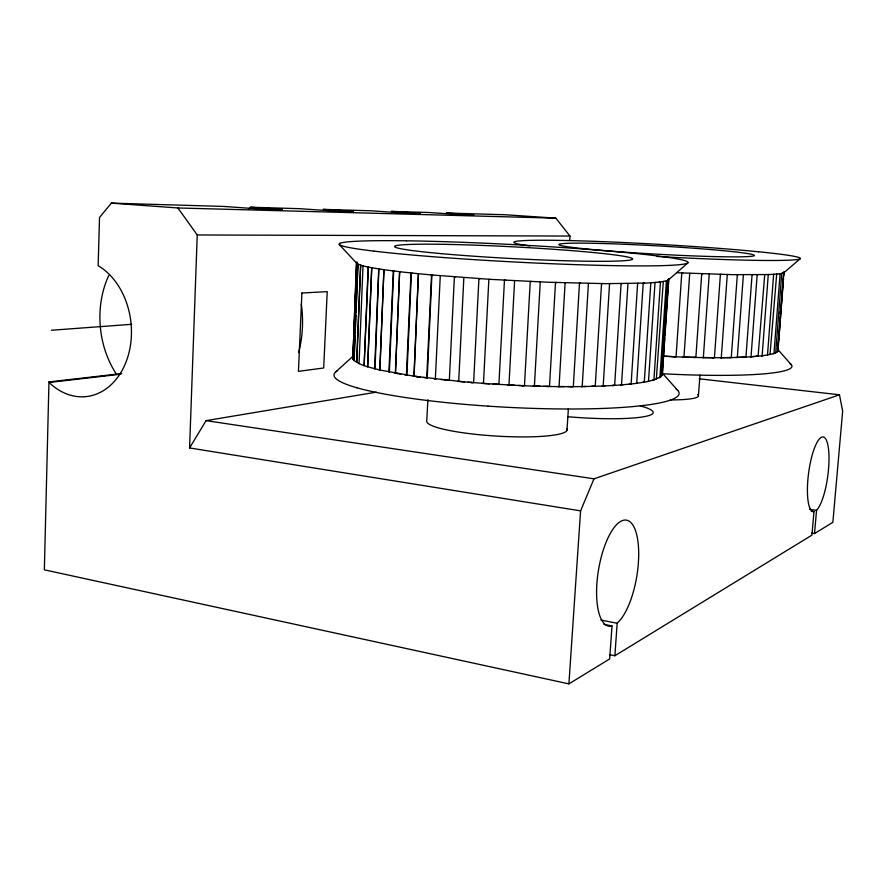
<?xml version="1.0" encoding="UTF-8"?>
<svg xmlns="http://www.w3.org/2000/svg" width="887" height="887" viewBox="0 0 887 887"><rect width="100%" height="100%" fill="white"/><g stroke="black" fill="none" stroke-linecap="round" stroke-linejoin="round"><path stroke-width="1.33" d="M354.501 326.582L353.159 359.501L354.101 360.499L354.323 355M121.752 373.549L48.962 381.931L44.35 569.831L568.9 683.877L609.679 658.93L612.008 625.945L603.859 624.348M811.793 533.12L814.532 533.553L832.871 522.321L842.65 411.136L839.479 394.804L594.002 478.814L580.586 510.868L189.585 447.946L197.236 234.977L177.921 207.968L111.363 203.123L99.521 217.481L98.158 265.823L100.209 266.965A68.942 52.433 83.9 0 1 125.023 364.479A68.942 52.433 83.9 0 1 49.938 383.262L48.962 381.931M353.669 334.199L356.53 262.696L353.004 359.357L356.873 262.108M335.419 372.174L353.636 355.709L352.727 357.583L353.447 339.71M354.722 321.116L355.554 300.593M355.665 297.855L357.062 263.65L339.355 244.624M357.893 264.237L353.991 360.532L359.069 363.592L363.005 265.934L357.062 263.749M354.434 352.25L355.088 335.741M355.199 332.991L355.909 315.107M356.02 312.357L357.938 264.215M356.596 362.395L360.643 265.213L356.829 362.461M367.196 366.664L364.125 365.632L368.149 267.065L363.005 265.934M367.661 366.786L371.664 267.741L367.872 266.998M464.533 381.909L415.149 376.376L379.858 370.045L383.938 269.692L371.664 267.741M364.125 365.632L368.415 267.142M371.786 267.785L367.65 366.83L379.824 370.001L383.938 269.692M374.647 368.781L378.727 268.905M375.024 368.848L378.871 268.961L379.558 269.06M389.371 372.041L393.651 270.978L384.149 269.737M399.627 271.699L395.436 373.216L399.627 271.699L393.074 270.89M388.927 371.986L393.34 270.956L394.183 271.056M406.911 375.123L411.357 272.996L399.926 271.744M413.941 376.177L418.409 273.717L410.648 272.908M406.412 375.068L411.025 272.974L412.012 273.074M418.409 273.717L414.085 376.221L413.142 376.077M427.257 377.995L431.891 274.981L418.775 273.761M426.714 377.94L431.548 274.959L490.245 279.35L547.933 282.232L605.621 283.652L644.361 283.097L643.397 283.153M440.274 275.724L435.351 378.993L436.105 379.048M449.321 380.523L454.388 276.866L455.585 276.955M463.857 277.576L458.701 381.443L489.458 383.838M473.614 382.74L478.925 278.618L480.177 278.695M488.87 279.261L483.47 383.483L514.926 385.291M427.9 399.749L426.725 421.181A70.317 10.577 3.5 0 0 498.849 436.227A70.317 10.577 3.5 0 0 566.904 428.898M498.904 384.503L504.459 280.181L505.723 280.248M514.593 280.724L508.961 385.058L507.697 384.98M518.452 385.457L524.461 385.767L530.238 281.489L531.49 281.545M540.261 281.933L534.406 386.122L524.461 385.767M543.609 386.311L549.508 386.499L555.495 282.521L556.692 282.554M565.108 282.831L559.054 386.632L549.508 386.499M567.713 386.61L573.324 386.677L579.488 283.23L580.597 283.252M588.425 283.419L582.194 386.588L573.324 386.677M591.474 386.333L595.232 386.3L601.552 283.607L602.539 283.618M609.557 283.674L603.193 386L595.232 386.3M613.97 385.39L612.44 385.468L614.658 385.39L621.088 283.663L621.931 283.652M627.963 283.596L621.51 384.903L614.658 385.39M630.036 384.06L631.123 384.004L637.631 283.385L638.307 283.363M569.698 240.177L569.964 236.053L555.839 218.158L505.169 214.754L446.338 213.013L473.902 214.887L456.75 214.399L428.776 212.492L391.378 211.394L420.205 213.368L400.713 212.825L371.453 210.807L323.234 209.376L353.525 211.483L330.918 210.851L300.15 208.7L250.544 207.236L248.826 209.177M566.981 430.284L568.39 408.796M643.219 283.197L636.711 383.339L631.123 384.004M643.374 382.253L644.284 382.175L650.814 282.809L655.327 282.421M655.027 282.498L648.497 381.355L644.284 382.175M568.9 683.877L580.586 510.868M653.187 380.079L653.919 379.98L660.438 281.944L666.192 280.902M659.917 377.474L666.403 280.835L667.734 280.336L661.281 376.432L653.919 379.98M668.831 279.183L662.29 374.746L664.651 337.958M664.84 335.208L667.323 298.154M667.512 295.415L668.621 278.939L667.567 280.281L668.044 279.815M675.439 356.762L663.398 356.197L676.049 356.807L681.781 272.93L732.418 274.66L768.619 274.538M689.731 273.285L683.955 357.106L676.049 356.807M609.447 654.639L614.868 655.748L617.175 623.239L619.425 620.889A53.763 19.414 -80.6 0 0 638.252 564.631L638.64 558.056A53.763 19.414 -80.6 0 0 620.922 521.246A53.763 19.414 -80.6 0 0 597.139 580.53A53.763 19.414 -80.6 0 0 611.298 626.189L612.008 625.945M682.957 357.062L695.863 357.461L701.728 273.773L702.659 273.795M709.245 274.039L703.336 357.605L695.863 357.461M702.393 357.583L714.434 357.716L720.41 274.371L721.253 274.393M727.285 274.549L721.286 357.716L714.434 357.716M720.41 357.705L731.276 357.583L737.33 274.737L738.073 274.748M743.395 274.815L737.319 357.428L731.276 357.583M742.452 357.184L745.945 357.073L752.054 274.848L752.675 274.837M757.165 274.815L751.034 356.774L745.945 357.073M698.424 395.558L699.987 375.079M755.192 356.386L758.097 356.197L764.727 274.682M768.275 274.582L762.133 355.765L758.097 356.197M761.611 355.809L767.499 355L773.641 274.316L779.85 273.75M767.588 354.955L773.974 353.503L780.105 273.706L781.791 273.351M800.152 258.804L783.886 272.73L781.724 273.384L775.704 352.849L773.974 353.503M780.15 313.676L780.349 310.96M775.471 352.937L777.478 351.773L783.587 272.852L782.844 273.03M777.478 351.773L779.063 336.184M779.274 333.445L783.487 278.762M783.698 276.023L783.908 271.865L777.932 351.13M811.228 511.234L813.967 511.644L811.938 535.138L614.868 655.748M814.532 533.553L816.539 510.347L817.692 508.927A37.697 9.702 -82.5 0 0 828.414 470.409L828.78 465.697A37.697 9.702 -82.5 0 0 821.218 437.38A37.697 9.702 -82.5 0 0 808.112 477.184A37.697 9.702 -82.5 0 0 813.612 511.732L813.967 511.644M777.899 351.052L777.832 349.899M661.081 376.554L662.29 374.746M784.197 272.242L783.908 272.497M661.303 375.944L661.635 375.378M189.585 447.946L206.083 420.638L376.332 392.165M653.464 380.024L647.942 381.454M635.99 383.417L643.74 382.208M687.835 262.929L668.399 279.937L668.72 279.394M750.38 356.807L757.62 356.208M620.623 384.958L630.502 384.016M656.336 379.148L663.299 281.445M736.543 357.45L745.402 357.062M768.375 274.549L769.051 274.515M659.096 377.729L659.706 377.618M770.016 354.512L776.69 274.05M637.232 383.195L636.422 383.339M763.43 355.521L761.911 355.765M581.074 386.599L594.501 386.277M721.009 357.694L730.688 357.572M49.195 382.474L120.61 374.214M660.76 281.889L655.094 282.454M652.721 380.19L653.508 380.102M773.142 353.658L773.719 353.591M623.04 384.703L621.188 384.903M357.084 262.164L356.53 262.696M557.845 386.61L572.558 386.632M754.382 356.452L750.79 356.762M703.058 357.583L713.824 357.694M51.379 330.252L131.609 324.32M642.709 382.352L643.685 382.286M602.184 386.033L605.078 385.856M613.704 385.457L602.861 385.989M533.154 386.067L548.743 386.444M643.962 283.164L650.814 282.809M768.807 274.56L773.985 274.294M741.465 357.217L737.053 357.417M683.677 357.084L695.242 357.417M629.216 384.126L630.347 384.093M659.241 282.022L660.039 281.999M585.675 386.466L581.861 386.566M756.666 356.275L757.531 356.252M508.661 385.025L523.707 385.701M744.248 357.106L745.224 357.106M564.465 386.599L558.71 386.61M197.236 234.977L569.964 236.053M592.771 386.311L594.135 386.333M729.358 357.583L730.433 357.605M540.172 386.222L534.074 386.089M177.921 207.968L555.839 218.158M111.363 203.123L223.834 206.438L256.088 208.733L282.288 209.476L250.544 207.236M570.674 386.621L572.104 386.677M712.35 357.672L713.492 357.716M682.768 272.963L676.848 272.686M693.667 357.372L694.831 357.439M662.633 356.164L663.653 356.23M546.747 386.388L548.199 386.477M492.972 384.071L498.195 384.426M673.798 356.674L674.974 356.762M521.667 385.601L523.097 385.712M482.24 383.384L483.204 383.439M467.926 382.197L472.959 382.652M431.06 274.903L432.656 275.059M496.166 384.282L497.54 384.426M457.537 381.321L458.468 381.399M444.032 379.902L448.744 380.434M699.178 378.793L839.479 394.804M471.008 382.474L472.272 382.63M434.286 378.86L435.162 378.949M417.733 376.676L415.415 376.365L420.272 377.097L419.107 376.864M423.354 377.441L426.237 377.84M809.709 509.326L816.539 510.347M206.083 420.638L594.002 478.814M446.926 380.224L448.057 380.401M440.861 379.558L442.236 379.78M397.576 373.527L396.644 373.372L400.78 374.148M404.616 374.713L406.046 374.957M600.865 620.057L617.175 623.239M394.637 373.05L395.436 373.216M359.002 363.626L363.814 365.566M356.408 262.729L356.774 263.539M379.226 369.89L379.858 370.045M778.01 349.855L777.467 349.156M662.223 373.039L677.701 390.358A172.255 22.929 3.1 0 1 679.076 393.008A172.788 22.995 3.1 0 1 675.184 398.019A172.743 22.995 3.1 0 1 655.726 403.685A172.788 22.995 3.1 0 1 630.757 406.778A172.3 22.94 3.1 0 1 615.234 407.865A172.788 22.995 3.1 0 1 509.659 407.41A172.311 22.94 3.1 0 1 488.061 406.146M777.322 348.946L791.426 364.856A142.131 15.667 3.6 0 1 759.516 374.203A141.732 15.633 3.6 0 1 747.885 374.846A142.131 15.667 3.6 0 1 665.583 373.904A141.732 15.633 3.6 0 1 662.112 373.726M697.648 394.582A57.954 7.085 4.1 0 1 670.35 399.937M301.303 304.108A101.683 81.693 84.3 0 1 298.62 352.582M640.27 405.913A74.175 10.034 3.9 0 1 641.789 417.056A74.175 10.034 3.9 0 1 567.813 416.713M675.617 388.573A172.743 22.995 3.1 0 1 677.701 390.369M488.083 406.146A172.788 22.995 3.1 0 1 368.305 390.69A172.289 22.929 3.1 0 1 356.907 387.796M356.973 387.796A172.788 22.995 3.1 0 1 334.765 372.983A172.244 22.929 3.1 0 1 337.548 370.611M374.148 251.143A174.739 8.648 3 0 0 495.678 260.955A174.262 8.626 3 0 0 517.531 262.153A174.739 8.648 3 0 0 624.26 265.801A174.251 8.626 3 0 0 639.86 265.912A174.739 8.648 3 0 0 688.068 262.286A174.196 8.626 3 0 0 686.56 261.244A174.739 8.648 3 0 0 646.102 254.624A174.151 8.615 3 0 0 633.562 253.305A174.739 8.648 3 0 0 527.599 245.389A174.129 8.615 3 0 0 510.058 244.435M339.81 243.348A174.739 8.648 3 0 0 362.628 249.679A174.229 8.626 3 0 0 374.092 251.143M406.457 240.809A174.739 8.648 3 0 0 342.626 242.55A174.196 8.626 3 0 0 339.754 243.348M510.114 244.435A174.739 8.648 3 0 0 421.103 241.064A174.14 8.615 3 0 0 406.423 240.798M790.106 363.603A141.698 15.622 3.6 0 1 791.426 364.856M680.207 245.632A143.45 6.098 3.2 0 1 747.331 250.711A143.04 6.076 3.2 0 1 758.607 251.808M758.562 251.775A143.45 6.098 3.2 0 1 797.435 257.053A143.007 6.076 3.2 0 1 799.797 257.862A143.45 6.098 3.2 0 1 768.12 260.49A143.04 6.076 3.2 0 1 756.423 260.368A143.45 6.098 3.2 0 1 673.444 257.352A143.04 6.087 3.2 0 1 657.045 256.465M529.982 245.987A143.406 6.098 3.2 0 1 513.961 242.406A142.995 6.076 3.2 0 1 514.493 241.752A143.406 6.098 3.2 0 1 557.934 240.355A142.962 6.076 3.2 0 1 569.243 240.577A143.406 6.098 3.2 0 1 641.135 243.393A142.962 6.076 3.2 0 1 655.815 244.18A143.406 6.098 3.2 0 1 680.141 245.632M116.341 374.081A85.884 67.667 84.1 0 1 108.735 275.524M301.902 293.02L298.431 371.354L323.688 367.983L327.225 291.623L301.902 293.02M441.294 253.638A119.191 5.876 3 0 0 631.522 259.725A119.191 5.876 3 0 0 467.593 244.912A119.191 5.876 3 0 0 441.294 253.638M603.36 250.522A97.947 4.158 3.2 0 0 754.127 255.755A97.947 4.158 3.2 0 0 611.886 243.803A97.947 4.158 3.2 0 0 603.36 250.522"/></g></svg>
